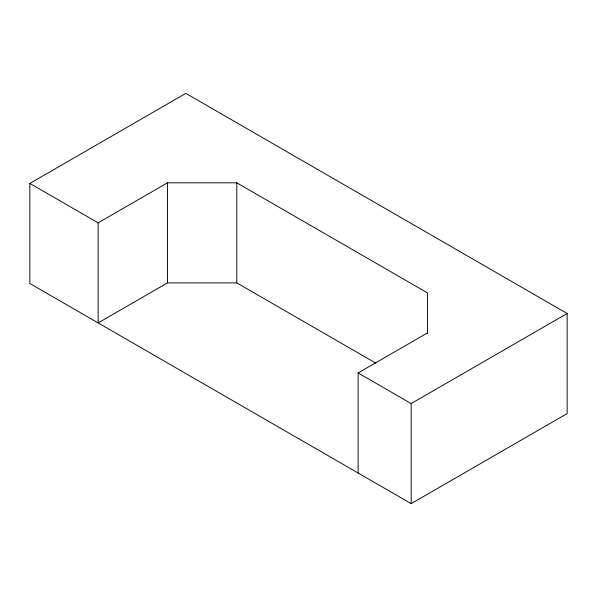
<?xml version="1.0" encoding="UTF-8"?>
<svg xmlns="http://www.w3.org/2000/svg" width="597" height="597" viewBox="0 0 597 597"><rect width="100%" height="100%" fill="white"/><g stroke="black" fill="none" stroke-linecap="round" stroke-linejoin="round"><path stroke-width="0.9" d="M29.85 183.421L185.839 93.363L567.15 313.507L567.15 413.579L411.161 503.637L29.85 283.493L29.85 183.421L98.139 222.845L167.466 182.824L236.8 182.824L427.452 292.896L427.452 333.663M375.968 363.237L236.8 282.888L167.466 282.888L98.139 322.917L98.139 222.845M358.125 473.018L358.125 372.946L427.452 332.925M358.125 372.946L411.161 403.572L567.15 313.507M411.161 403.572L411.161 503.637M236.8 182.824L236.8 282.888M167.466 182.824L167.466 282.888"/></g></svg>
